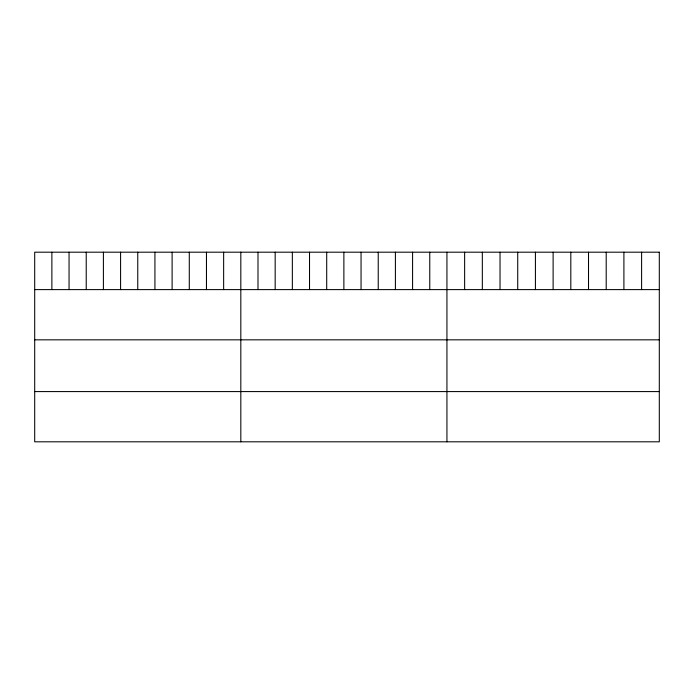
<?xml version="1.0" encoding="UTF-8"?>
<svg xmlns="http://www.w3.org/2000/svg" width="694" height="694" viewBox="0 0 694 694"><rect width="100%" height="100%" fill="white"/><g stroke="black" fill="none" stroke-linecap="round" stroke-linejoin="round"><path stroke-width="1.04" d="M34.7 289.606L659.3 289.606M34.7 339.834L659.3 339.834M34.7 391.581L659.3 391.581M641.603 252.191L641.603 289.606M623.906 252.191L623.906 289.606M606.209 252.191L606.209 289.606M588.512 252.191L588.512 289.606M570.815 252.191L570.815 289.606M553.118 252.191L553.118 289.606M535.421 252.191L535.421 289.606M517.724 252.191L517.724 289.606M500.027 252.191L500.027 289.606M482.33 252.191L482.33 289.606M464.633 252.191L464.633 289.606M446.936 252.191L446.936 441.809M429.76 252.191L429.76 289.606M412.583 252.191L412.583 289.606M395.407 252.191L395.407 289.606M378.23 252.191L378.23 289.606M361.053 252.191L361.053 289.606M343.877 252.191L343.877 289.606M326.701 252.191L326.701 289.606M309.524 252.191L309.524 289.606M292.348 252.191L292.348 289.606M275.171 252.191L275.171 289.606M257.995 252.191L257.995 289.606M240.818 252.191L240.818 441.809M223.642 252.191L223.642 289.606M206.465 252.191L206.465 289.606M189.288 252.191L189.288 289.606M172.112 252.191L172.112 289.606M154.935 252.191L154.935 289.606M137.759 252.191L137.759 289.606M120.583 252.191L120.583 289.606M103.406 252.191L103.406 289.606M86.23 252.191L86.23 289.606M69.053 252.191L69.053 289.606M51.877 252.191L51.877 289.606M659.3 252.191L34.7 252.191L34.7 441.809L659.3 441.809L659.3 252.191"/></g></svg>
